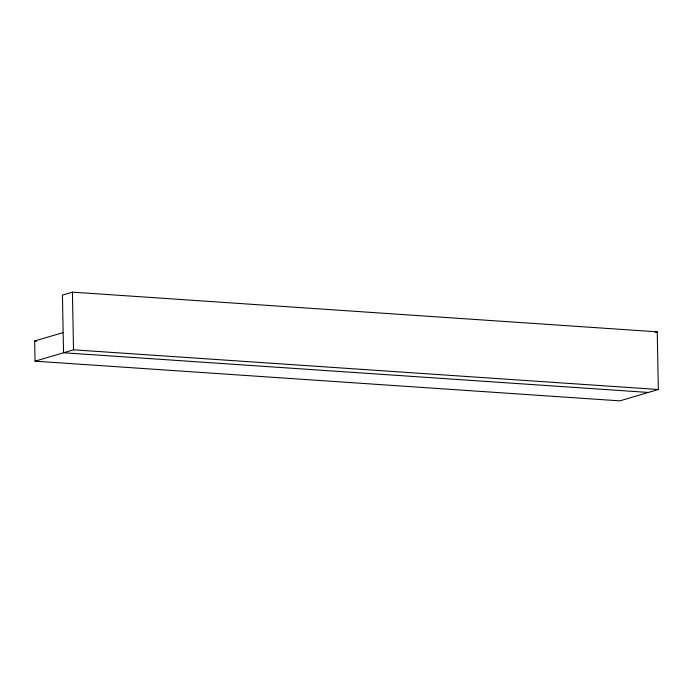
<?xml version="1.0" encoding="UTF-8"?>
<svg xmlns="http://www.w3.org/2000/svg" width="693" height="693" viewBox="0 0 693 693"><rect width="100%" height="100%" fill="white"/><g stroke="black" fill="none" stroke-linecap="round" stroke-linejoin="round"><path stroke-width="1.04" d="M63.158 332.571L34.65 340.991L35.04 361.174L619.871 400.857L658.35 389.501L657.241 331.826L72.41 292.143L62.439 295.088L63.539 352.754L648.371 392.446M35.04 361.174L73.519 349.809L658.35 389.501M655.249 332.415L657.241 331.826M34.65 340.991L36.807 341.138M72.41 292.143L73.519 349.809"/></g></svg>
